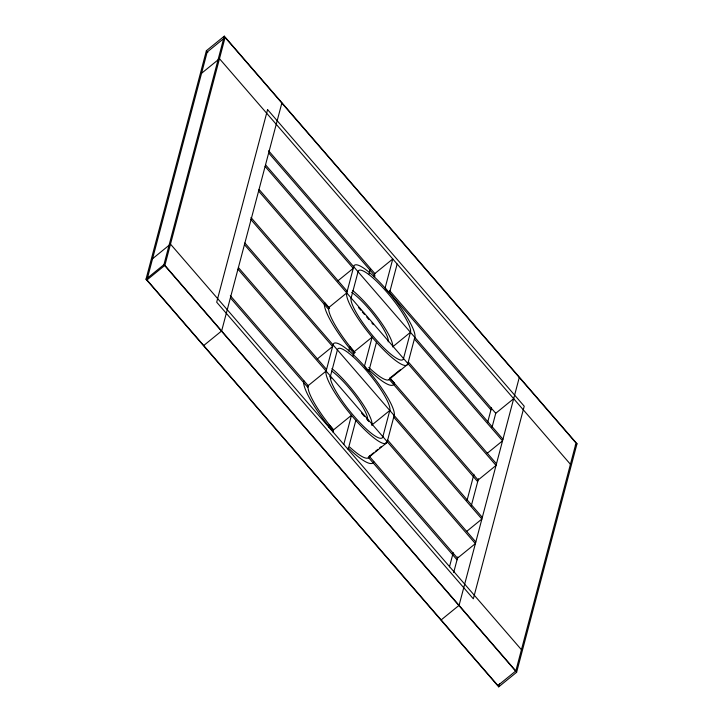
<?xml version="1.0" encoding="UTF-8"?>
<svg xmlns="http://www.w3.org/2000/svg" width="723" height="723" viewBox="0 0 723 723"><rect width="100%" height="100%" fill="white"/><g stroke="black" fill="none" stroke-linecap="round" stroke-linejoin="round"><path stroke-width="1.08" d="M146.001 279.241L206.38 50.727L224.302 36.15L576.999 443.759L516.62 672.273L498.698 686.85L146.001 279.241L163.931 264.663L224.302 36.15M146.968 279.928L207.167 52.065L225.088 37.488L576.032 443.072L515.833 670.935L497.912 685.512L146.968 279.928L164.889 265.35L225.088 37.488M281.843 103.082L221.645 330.944L203.723 345.522M308.269 385.341L307.754 387.302L230.619 298.156M328.929 307.176L328.405 309.128L250.538 219.132M333.041 344.871L326.109 371.08L308.188 385.657L230.321 295.662M353.692 266.706L346.76 292.914L328.838 307.492L250.971 217.496M337.406 349.914L330.474 376.123A40.524 8.296 50.9 0 0 354.071 416.249A40.524 8.296 50.9 0 0 382.91 436.728M351.125 297.966L358.057 271.749M328.613 426.995L329.182 424.844L333.547 429.887L332.978 432.038M348.694 350.98L349.833 346.679L354.93 352.562M369.064 273.89L370.483 268.504M353.059 356.023L354.198 351.712L372.119 337.144L364.437 366.236L368.802 371.288L376.484 342.187M373.999 276.782L374.848 273.556L392.77 258.979L385.088 288.07L389.453 293.122L397.144 264.022M343.786 444.401L351.468 415.3L333.547 429.878M348.152 449.444L355.833 420.352M369.399 455.978L368.875 457.939L457.035 559.819M382.865 436.674L389.796 410.465L371.875 425.034M394.162 415.508L387.23 441.717L385.522 443.109M407.88 363.561L414.812 337.343M449.471 566.85L453.222 552.688M467.031 500.397L473.945 474.252M487.754 421.961L491.513 407.745M453.673 572.526L457.813 556.882M471.251 505.992L478.463 478.716M492.002 427.456L495.752 413.276L513.673 398.698M519.277 377.478L459.078 605.341L441.157 619.918M498.698 686.85L499.557 683.587M201.563 73.285L219.485 58.708L570.429 464.293M152.571 258.707L170.492 244.13L521.437 649.715M337.894 280.831L353.258 268.332L265.106 166.453M317.243 358.997L332.607 346.498L244.446 244.618M394.324 383.181L389.914 378.084L400.208 369.805M388.884 379.638L406.805 365.061M373.574 452.824L369.308 456.294L457.469 558.174L475.391 543.606L237.957 269.2M375.282 451.441L377.849 449.354M379.548 447.971L381.256 446.579M368.233 457.804L386.154 443.226M487.175 453.348L502.539 440.858L414.378 338.979M466.525 531.513L481.88 519.024L393.728 417.135M575.291 445.142L576.999 443.759M206.38 50.727L207.853 52.436M268.64 150.809L374.848 273.556M389.57 290.565L495.752 413.276M268.893 153.222L375.129 276.005M389.146 292.2L490.953 409.86M265.531 164.826L502.964 439.223M259.042 189.408L347.194 291.288M408.314 361.925L496.475 463.805M258.608 191.035L496.041 465.44L478.12 480.018L389.959 378.129M358.608 307.664L360.813 310.212M362.277 311.92L364.491 314.469M366.697 317.017L368.902 319.575M371.848 322.964L373.321 324.681M329.625 308.405L324.473 302.449A54.035 11.053 50.9 0 0 354.134 353.854M389.534 379.774L477.686 481.654M244.88 242.982L482.313 517.388M238.391 267.564L326.543 369.453M387.664 440.09L475.815 541.97M329.842 376.466L331.342 378.183M361.509 413.059L364.455 416.466M366.633 418.979L368.875 421.572M164.889 265.35L515.833 670.935M163.931 264.663L516.62 672.273M351.622 292.363A33.773 6.914 50.9 0 1 376.285 318.102A33.773 6.914 50.9 0 1 388.197 341.862M394.387 383.253A54.035 11.053 50.9 0 1 368.802 369.67M331.74 371.071A33.773 6.914 50.9 0 1 356.078 396.891A33.773 6.914 50.9 0 1 367.546 420.027M373.737 461.419A54.035 11.053 50.9 0 1 348.152 447.835M333.484 432.02A54.035 11.053 50.9 0 1 303.759 380.551M353.637 266.642A47.284 9.67 50.9 0 1 387.284 290.538A47.284 9.67 50.9 0 1 414.866 337.406M390.013 378.192A47.284 9.67 50.9 0 1 368.802 367.438M354.957 352.652A47.284 9.67 50.9 0 1 328.784 307.429M407.935 363.615A47.284 9.67 50.9 0 1 374.288 339.729A47.284 9.67 50.9 0 1 346.706 292.851M358.012 271.694A40.524 8.296 50.9 0 1 386.85 292.173A40.524 8.296 50.9 0 1 410.492 332.354M352.589 290.456A40.524 8.296 50.9 0 1 380.397 321.355A40.524 8.296 50.9 0 1 392.571 346.923L410.447 332.3L403.515 358.509A40.524 8.296 50.9 0 1 374.722 338.084A40.524 8.296 50.9 0 1 351.08 297.912M332.987 344.808A47.284 9.67 50.9 0 1 366.633 368.694A47.284 9.67 50.9 0 1 394.216 415.571M369.363 456.358A47.284 9.67 50.9 0 1 349.679 447.04M332.905 429.155A47.284 9.67 50.9 0 1 308.134 385.594M387.284 441.78A47.284 9.67 50.9 0 1 353.637 417.894A47.284 9.67 50.9 0 1 326.055 371.016M337.361 349.86A40.524 8.296 50.9 0 1 366.2 370.339A40.524 8.296 50.9 0 1 389.842 410.51M331.938 368.613A40.524 8.296 50.9 0 1 359.747 399.521A40.524 8.296 50.9 0 1 371.92 425.088M267.582 109.607L216.692 302.214L473.339 598.816L524.229 406.209L267.582 109.607"/></g></svg>
